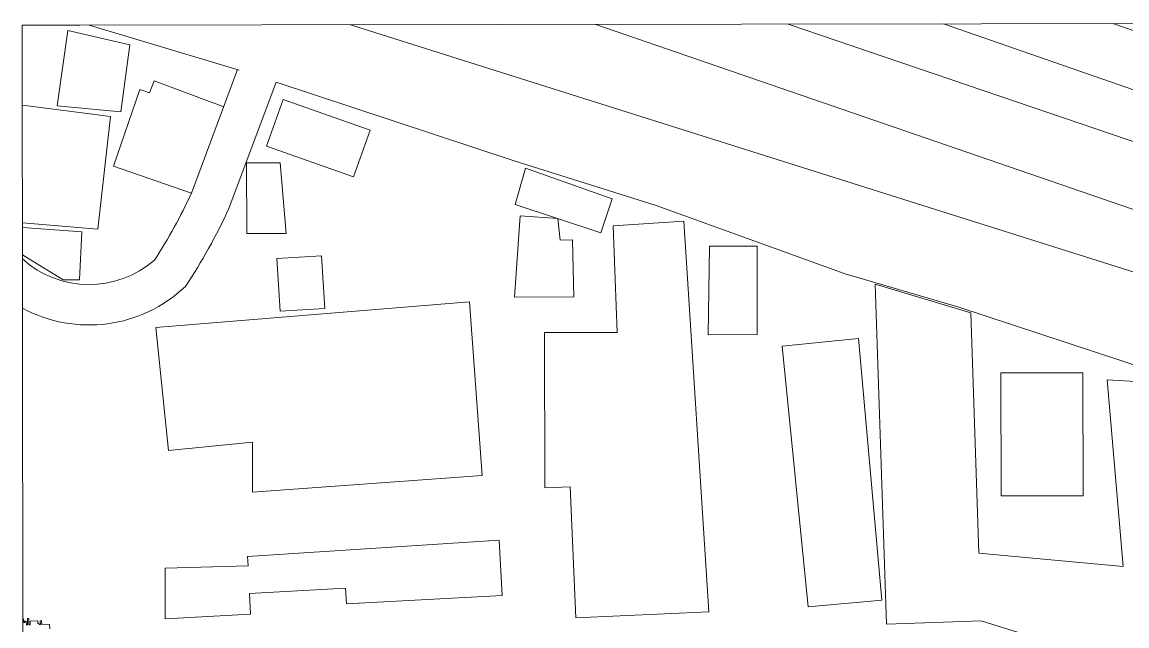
# Model space of a CAD drawing. Header units: metres. Extents: x -48 to 2360, y -1392 to 453.
# Drawn here: x 219 to 383, y -1250.2 to -1160.6 of the extents above; entities that cross this region are included whole.
import ezdxf

# ---------------------------------------------------------------- set-up
doc = ezdxf.new("R2010")
doc.units = ezdxf.units.M
doc.layers.add('JARDINERAS', color=93, linetype='Continuous', lineweight=5, transparency=0.4)
doc.layers.add('TODO', color=210, linetype='Continuous', lineweight=5)

msp = doc.modelspace()

# ---------------------------------------------------------------- linework, layer by layer
at = {"layer": 'JARDINERAS', "transparency": 33554559, "flags": 128}
for points in [[(219.21, -1249.14), (219.15, -1249.14), (219.11, -1249.14)], [(219.23, -1249.71), (219.21, -1249.14)], [(219.78, -1249.12), (219.82, -1250.07)], [(219.97, -1249.12), (219.78, -1249.12)], [(220.01, -1250.07), (219.97, -1249.12)], [(219.42, -1249.71), (219.23, -1249.71)], [(219.42, -1249.51), (219.42, -1249.71)], [(219.61, -1249.51), (219.42, -1249.51)], [(219.63, -1250.08), (219.61, -1249.51)], [(219.82, -1250.07), (219.63, -1250.08)], [(220.2, -1250.06), (220.01, -1250.07)], [(221.32, -1249.45), (220.18, -1249.49)], [(220.18, -1249.49), (220.2, -1250.06)], [(221.33, -1249.83), (221.32, -1249.45)], [(221.52, -1249.83), (221.33, -1249.83)], [(221.53, -1250.02), (221.52, -1249.83)], [(221.72, -1250.01), (221.53, -1250.02)], [(221.89, -1249.43), (221.7, -1249.44)], [(221.7, -1249.44), (221.72, -1250.01)], [(221.91, -1250), (221.89, -1249.43)], [(223.08, -1249.96), (221.91, -1250)], [(223.1, -1250.65), (223.08, -1249.96)]]:
    msp.add_lwpolyline(points, dxfattribs=at)
at = {"layer": 'TODO', "transparency": 33554687}
msp.add_line((227.63, -1161.02), (218.99, -1161.04), dxfattribs=at)
at = {"layer": 'TODO', "ltscale": 7, "transparency": 33554687}
for p, q in [((292.03, -1181.2), (256.69, -1169.51)), ((313.09, -1187.8), (292.03, -1181.2)), ((341.12, -1197.96), (313.09, -1187.8)), ((357.99, -1202.91), (341.12, -1197.96)), ((389.06, -1213.16), (357.99, -1202.91))]:
    msp.add_line(p, q, dxfattribs=at)
at = {"layer": 'TODO', "transparency": 33554559}
msp.add_lwpolyline([(539.32, -1390.59), (539.32, -1160.59), (218.99, -1161.04), (219.12, -1251.56), (219.32, -1391.6)], close=True, dxfattribs=at)
at = {"layer": 'TODO', "transparency": 33554687, "flags": 128}
msp.add_lwpolyline([(380.89, -1160.79), (428.24, -1177.06, -0.338446), (452.99, -1177.02), (489.9, -1160.66)], format="xyb", dxfattribs=at)
for points in [[(224.2, -1173), (225.77, -1161.82)], [(225.77, -1161.82), (234.97, -1163.94)], [(267.74, -1160.97), (393.58, -1200.7), (424.96, -1211.84), (517.84, -1239.94), (523.23, -1240.64), (533.56, -1241.04), (538.72, -1239.95), (513.71, -1232.55), (396.15, -1192.59), (303.97, -1160.92)], [(539.32, -1231.2), (332.69, -1160.88)], [(355.75, -1160.84), (539.32, -1224.62)], [(234.97, -1163.94), (233.67, -1173.92)], [(232.55, -1181.99), (236.47, -1170.61)], [(236.47, -1170.61), (237.91, -1171.1)], [(237.91, -1171.1), (238.59, -1169.3)], [(238.59, -1169.3), (248.92, -1173.16)], [(255.27, -1179), (257.72, -1172.07)], [(257.72, -1172.07), (270.63, -1176.63)], [(219.03, -1172.9), (232.11, -1174.61)], [(233.67, -1173.92), (224.2, -1173)], [(232.11, -1174.61), (230.23, -1191.32)], [(270.63, -1176.63), (268.19, -1183.56)], [(268.19, -1183.56), (255.27, -1179)], [(244.12, -1185.97), (232.55, -1181.99)], [(252.33, -1191.97), (252.32, -1181.46)], [(252.32, -1181.46), (257.29, -1181.46)], [(257.29, -1181.46), (258.2, -1191.96)], [(292.15, -1187.64), (293.7, -1182.25)], [(293.7, -1182.25), (306.57, -1186.8)], [(306.57, -1186.8), (304.9, -1191.86)], [(304.9, -1191.86), (292.15, -1187.64)], [(292.06, -1201.4), (292.93, -1189.33)], [(292.93, -1189.33), (298.52, -1189.75)], [(298.52, -1189.75), (298.83, -1192.94)], [(306.72, -1190.82), (317.2, -1190.15)], [(317.2, -1190.15), (320.89, -1248.14)], [(219.04, -1191.1), (227.86, -1191.74)], [(230.23, -1191.32), (219.06, -1190.39)], [(227.86, -1191.74), (227.52, -1198.85)], [(258.2, -1191.96), (252.33, -1191.97)], [(307.32, -1206.64), (306.72, -1190.82)], [(298.83, -1192.94), (300.66, -1192.89)], [(300.66, -1192.89), (300.9, -1201.39)], [(225.09, -1198.85), (219.43, -1195.39), (219.04, -1195.15)], [(320.82, -1206.99), (321, -1193.86)], [(321, -1193.86), (328.08, -1193.85)], [(328.08, -1193.85), (328.1, -1206.98)], [(256.8, -1195.7), (263.45, -1195.3)], [(257.27, -1203.49), (256.8, -1195.7)], [(263.45, -1195.3), (263.92, -1203.09)], [(227.52, -1198.85), (225.09, -1198.85)], [(347.28, -1249.95), (345.59, -1199.51)], [(345.59, -1199.51), (359.78, -1203.73)], [(300.9, -1201.39), (292.06, -1201.4)], [(238.86, -1205.94), (285.39, -1202.13)], [(263.92, -1203.09), (257.27, -1203.49)], [(285.39, -1202.13), (287.26, -1227.89)], [(359.78, -1203.73), (360.98, -1239.39)], [(240.72, -1224.19), (238.86, -1205.94)], [(296.53, -1206.65), (307.32, -1206.64)], [(296.57, -1229.73), (296.53, -1206.65)], [(328.1, -1206.98), (320.82, -1206.99)], [(331.8, -1208.71), (343.14, -1207.57)], [(343.14, -1207.57), (346.59, -1246.4)], [(335.66, -1247.37), (331.8, -1208.71)], [(364.26, -1212.65), (376.43, -1212.63)], [(364.29, -1230.89), (364.26, -1212.65)], [(376.43, -1212.63), (376.45, -1230.88)], [(382.38, -1241.38), (380.01, -1213.67)], [(380.01, -1213.67), (391.75, -1214.38)], [(253.19, -1222.92), (240.72, -1224.19)], [(253.2, -1230.35), (253.19, -1222.92)], [(287.26, -1227.89), (253.2, -1230.35)], [(300.32, -1229.56), (296.57, -1229.73)], [(301.17, -1249), (300.32, -1229.56)], [(376.45, -1230.88), (364.29, -1230.89)], [(252.44, -1239.9), (289.81, -1237.5)], [(289.81, -1237.5), (290.26, -1245.68)], [(360.98, -1239.39), (382.38, -1241.38)], [(252.52, -1241.3), (252.44, -1239.9)], [(240.23, -1241.66), (252.52, -1241.3)], [(266.99, -1244.62), (252.74, -1245.39)], [(252.74, -1245.39), (252.91, -1248.48)], [(267.12, -1246.93), (266.99, -1244.62)], [(290.26, -1245.68), (267.12, -1246.93)], [(346.59, -1246.4), (335.66, -1247.37)], [(320.89, -1248.14), (301.17, -1249)], [(395.5, -1260.14), (361.31, -1249.48), (347.28, -1249.95)]]:
    msp.add_lwpolyline(points, dxfattribs=at)
at = {"layer": 'TODO', "ltscale": 7, "transparency": 33554687}
msp.add_lwpolyline([(251.23, -1167.7), (228.94, -1161.02)], dxfattribs=at)
at = {"layer": 'TODO', "transparency": 33554687}
for points in [[(219.04, -1195.74, 0.379544), (238.63, -1195.91, 0.036846), (244.12, -1185.97), (250.98, -1167.63)], [(219.05, -1203.04, 0.324617), (243.23, -1199.83, 0.039851), (249.67, -1188.27), (256.69, -1169.51)]]:
    msp.add_lwpolyline(points, format="xyb", dxfattribs=at)
at = {"layer": 'TODO', "transparency": 33554559, "flags": 128}
for points in [[(240.24, -1249.17), (240.23, -1241.66)], [(219.11, -1249.14), (219.12, -1251.65)], [(252.91, -1248.48), (240.24, -1249.17)]]:
    msp.add_lwpolyline(points, dxfattribs=at)

doc.saveas('drawing.dxf')
